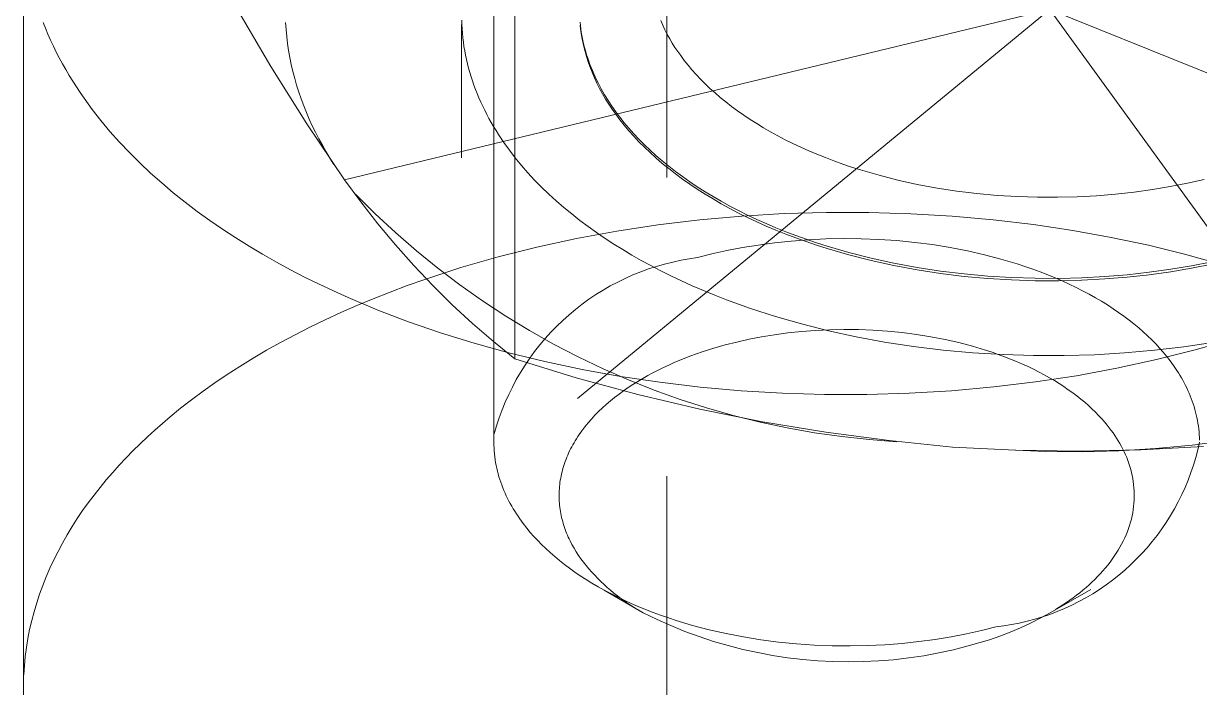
# Model space of a CAD drawing. Header units: inches. Extents: x -6 to 195, y -3 to 126.
# Drawn here: x 187.1596 to 187.5533, y 52.0845 to 52.3068 of the extents above; entities that cross this region are included whole.
import ezdxf

# ---------------------------------------------------------------- set-up
doc = ezdxf.new("R2010")
doc.units = ezdxf.units.IN
doc.linetypes.add('HIDDEN', pattern=[1.905, 1.27, -0.635])
doc.layers.add('ZANO_R_przerywana', color=250, linetype='HIDDEN', lineweight=0)

msp = doc.modelspace()

# ---------------------------------------------------------------- linework, layer by layer
at = {"layer": 'ZANO_R_przerywana', "ltscale": 0.05}
msp.add_line((187.37499, 42.85528), (187.37499, 55.71349), dxfattribs=at)
at = {"layer": 'ZANO_R_przerywana'}
for p, q in [((187.31707, 52.1666), (187.31707, 52.64463)), ((187.60193, 52.17525), (187.40432, 52.44783)), ((187.34505, 52.1812), (187.6612, 52.44188)), ((187.72888, 52.22028), (187.27737, 52.4028)), ((187.26706, 52.2545), (187.73919, 52.36859)), ((187.32411, 52.19447), (187.32411, 52.36609)), ((187.15959, 52.08448), (187.15959, 52.33774)), ((187.23098, 52.31183), (187.2424, 52.29234)), ((187.16614, 52.30717), (187.16693, 52.30517)), ((187.24733, 52.30712), (187.24749, 52.30475)), ((187.30633, 52.30644), (187.30629, 52.30791)), ((187.34602, 52.3061), (187.3459, 52.30722)), ((187.37363, 52.30618), (187.37297, 52.30774)), ((187.16693, 52.30517), (187.16777, 52.30317)), ((187.16777, 52.30317), (187.16866, 52.30118)), ((187.24749, 52.30475), (187.24771, 52.3024)), ((187.30627, 48.45176), (187.30627, 52.30644)), ((187.30641, 52.30497), (187.30633, 52.30644)), ((187.30652, 52.30351), (187.30641, 52.30497)), ((187.30667, 52.30204), (187.30652, 52.30351)), ((187.3462, 52.30409), (187.34593, 52.3061)), ((187.34616, 52.30499), (187.34602, 52.3061)), ((187.34633, 52.30389), (187.34616, 52.30499)), ((187.34654, 52.3021), (187.3462, 52.30409)), ((187.34652, 52.30278), (187.34633, 52.30389)), ((187.37434, 52.30465), (187.37363, 52.30618)), ((187.3751, 52.30314), (187.37434, 52.30465)), ((187.16866, 52.30118), (187.16959, 52.29919)), ((187.24771, 52.3024), (187.248, 52.30004)), ((187.248, 52.30004), (187.24835, 52.2977)), ((187.30685, 52.30058), (187.30667, 52.30204)), ((187.30706, 52.29911), (187.30685, 52.30058)), ((187.34673, 52.30169), (187.34652, 52.30278)), ((187.34694, 52.30012), (187.34654, 52.3021)), ((187.34697, 52.30059), (187.34673, 52.30169)), ((187.34741, 52.29815), (187.34694, 52.30012)), ((187.34723, 52.29951), (187.34697, 52.30059)), ((187.3475, 52.29842), (187.34723, 52.29951)), ((187.37592, 52.30166), (187.3751, 52.30314)), ((187.37678, 52.3002), (187.37592, 52.30166)), ((187.37769, 52.29878), (187.37678, 52.3002)), ((187.16959, 52.29919), (187.17056, 52.29721)), ((187.17056, 52.29721), (187.17157, 52.29525)), ((187.24835, 52.2977), (187.24876, 52.29536)), ((187.24876, 52.29536), (187.24924, 52.29303)), ((187.3073, 52.29766), (187.30706, 52.29911)), ((187.30757, 52.2962), (187.3073, 52.29766)), ((187.30788, 52.29475), (187.30757, 52.2962)), ((187.34795, 52.2962), (187.34741, 52.29815)), ((187.34781, 52.29735), (187.3475, 52.29842)), ((187.34813, 52.29628), (187.34781, 52.29735)), ((187.34854, 52.29427), (187.34795, 52.2962)), ((187.34847, 52.29521), (187.34813, 52.29628)), ((187.37864, 52.29739), (187.37769, 52.29878)), ((187.37965, 52.29602), (187.37864, 52.29739)), ((187.38082, 52.29445), (187.37965, 52.29602)), ((187.17157, 52.29525), (187.17263, 52.29329)), ((187.17263, 52.29329), (187.17373, 52.29134)), ((187.2424, 52.29234), (187.25443, 52.27322)), ((187.24924, 52.29303), (187.24978, 52.2907)), ((187.30822, 52.2933), (187.30788, 52.29475)), ((187.30859, 52.29185), (187.30822, 52.2933)), ((187.30899, 52.29041), (187.30859, 52.29185)), ((187.34883, 52.29415), (187.34847, 52.29521)), ((187.3492, 52.29236), (187.34854, 52.29427)), ((187.34922, 52.2931), (187.34883, 52.29415)), ((187.34993, 52.29048), (187.3492, 52.29236)), ((187.34962, 52.29205), (187.34922, 52.2931)), ((187.35004, 52.29102), (187.34962, 52.29205)), ((187.38207, 52.29288), (187.38082, 52.29445)), ((187.38339, 52.2913), (187.38207, 52.29288)), ((187.17373, 52.29134), (187.17488, 52.2894)), ((187.17488, 52.2894), (187.17606, 52.28747)), ((187.17606, 52.28747), (187.17729, 52.28555)), ((187.24978, 52.2907), (187.25038, 52.28839)), ((187.25038, 52.28839), (187.25104, 52.28609)), ((187.30942, 52.28898), (187.30899, 52.29041)), ((187.30989, 52.28755), (187.30942, 52.28898)), ((187.31038, 52.28613), (187.30989, 52.28755)), ((187.35071, 52.28861), (187.34993, 52.29048)), ((187.35049, 52.28998), (187.35004, 52.29102)), ((187.35095, 52.28896), (187.35049, 52.28998)), ((187.35156, 52.28678), (187.35071, 52.28861)), ((187.35143, 52.28794), (187.35095, 52.28896)), ((187.35193, 52.28693), (187.35143, 52.28794)), ((187.38479, 52.28974), (187.38339, 52.2913)), ((187.38626, 52.28818), (187.38479, 52.28974)), ((187.3878, 52.28663), (187.38626, 52.28818)), ((187.17729, 52.28555), (187.17856, 52.28365)), ((187.17856, 52.28365), (187.17986, 52.28175)), ((187.25104, 52.28609), (187.25177, 52.28381)), ((187.25177, 52.28381), (187.25255, 52.28153)), ((187.31091, 52.28471), (187.31038, 52.28613)), ((187.31147, 52.2833), (187.31091, 52.28471)), ((187.35246, 52.28497), (187.35156, 52.28678)), ((187.35298, 52.28493), (187.35193, 52.28693)), ((187.35343, 52.2832), (187.35246, 52.28497)), ((187.3541, 52.28296), (187.35298, 52.28493)), ((187.38942, 52.28508), (187.3878, 52.28663)), ((187.39111, 52.28355), (187.38942, 52.28508)), ((187.39288, 52.28203), (187.39111, 52.28355)), ((187.17986, 52.28175), (187.1826, 52.278)), ((187.25255, 52.28153), (187.2534, 52.27927)), ((187.31205, 52.28189), (187.31147, 52.2833)), ((187.31267, 52.28049), (187.31205, 52.28189)), ((187.31332, 52.2791), (187.31267, 52.28049)), ((187.35445, 52.28145), (187.35343, 52.2832)), ((187.35529, 52.28103), (187.3541, 52.28296)), ((187.35553, 52.27974), (187.35445, 52.28145)), ((187.35654, 52.27912), (187.35529, 52.28103)), ((187.35667, 52.27807), (187.35553, 52.27974)), ((187.39472, 52.28052), (187.39288, 52.28203)), ((187.39664, 52.27903), (187.39472, 52.28052)), ((187.1826, 52.278), (187.18549, 52.27431)), ((187.2534, 52.27927), (187.2543, 52.27702)), ((187.2543, 52.27702), (187.25526, 52.27479)), ((187.31399, 52.27772), (187.31332, 52.2791)), ((187.3147, 52.27634), (187.31399, 52.27772)), ((187.31543, 52.27497), (187.3147, 52.27634)), ((187.35786, 52.27725), (187.35654, 52.27912)), ((187.35786, 52.27644), (187.35667, 52.27807)), ((187.35924, 52.2754), (187.35786, 52.27725)), ((187.35924, 52.27458), (187.35786, 52.27644)), ((187.39863, 52.27756), (187.39664, 52.27903)), ((187.4007, 52.27611), (187.39863, 52.27756)), ((187.40284, 52.27467), (187.4007, 52.27611)), ((187.18549, 52.27431), (187.18854, 52.27066)), ((187.25443, 52.27322), (187.26706, 52.2545)), ((187.25526, 52.27479), (187.25628, 52.27257)), ((187.25628, 52.27257), (187.25736, 52.27037)), ((187.31619, 52.27361), (187.31543, 52.27497)), ((187.31698, 52.27226), (187.31619, 52.27361)), ((187.31779, 52.27092), (187.31698, 52.27226)), ((187.36071, 52.27355), (187.35924, 52.2754)), ((187.36071, 52.27273), (187.35924, 52.27458)), ((187.36227, 52.2717), (187.36071, 52.27355)), ((187.36227, 52.27088), (187.36071, 52.27273)), ((187.36391, 52.26986), (187.36227, 52.2717)), ((187.40505, 52.27326), (187.40284, 52.27467)), ((187.40734, 52.27188), (187.40505, 52.27326)), ((187.4097, 52.27052), (187.40734, 52.27188)), ((187.18854, 52.27066), (187.19173, 52.26708)), ((187.25736, 52.27037), (187.25849, 52.26818)), ((187.25849, 52.26818), (187.25967, 52.26601)), ((187.31864, 52.26959), (187.31779, 52.27092)), ((187.3204, 52.26695), (187.31864, 52.26959)), ((187.36391, 52.26904), (187.36227, 52.27088)), ((187.36563, 52.26802), (187.36391, 52.26986)), ((187.36563, 52.26721), (187.36391, 52.26904)), ((187.36745, 52.2662), (187.36563, 52.26802)), ((187.41212, 52.26919), (187.4097, 52.27052)), ((187.41462, 52.26788), (187.41212, 52.26919)), ((187.41718, 52.26661), (187.41462, 52.26788)), ((187.19173, 52.26708), (187.19507, 52.26356)), ((187.25967, 52.26601), (187.26091, 52.26386)), ((187.26091, 52.26386), (187.2622, 52.26173)), ((187.32227, 52.26435), (187.3204, 52.26695)), ((187.32424, 52.26179), (187.32227, 52.26435)), ((187.36745, 52.26538), (187.36563, 52.26721)), ((187.36935, 52.26438), (187.36745, 52.2662)), ((187.36935, 52.26356), (187.36745, 52.26538)), ((187.37134, 52.26258), (187.36935, 52.26438)), ((187.4198, 52.26538), (187.41718, 52.26661)), ((187.42249, 52.26417), (187.4198, 52.26538)), ((187.42524, 52.26301), (187.42249, 52.26417)), ((187.19507, 52.26356), (187.19854, 52.2601)), ((187.19854, 52.2601), (187.20214, 52.25671)), ((187.2622, 52.26173), (187.26354, 52.25962)), ((187.32631, 52.25928), (187.32424, 52.26179)), ((187.37134, 52.26176), (187.36935, 52.26356)), ((187.37342, 52.26079), (187.37134, 52.26258)), ((187.37342, 52.25997), (187.37134, 52.26176)), ((187.37559, 52.25902), (187.37342, 52.26079)), ((187.37559, 52.2582), (187.37342, 52.25997)), ((187.42805, 52.26188), (187.42524, 52.26301)), ((187.43092, 52.26079), (187.42805, 52.26188)), ((187.43384, 52.25974), (187.43092, 52.26079)), ((187.20214, 52.25671), (187.20588, 52.25339)), ((187.32846, 52.25681), (187.32631, 52.25928)), ((187.33071, 52.25438), (187.32846, 52.25681)), ((187.37785, 52.25726), (187.37559, 52.25902)), ((187.37785, 52.25645), (187.37559, 52.2582)), ((187.38019, 52.25553), (187.37785, 52.25726)), ((187.38019, 52.25471), (187.37785, 52.25645)), ((187.43682, 52.25873), (187.43384, 52.25974)), ((187.43984, 52.25776), (187.43682, 52.25873)), ((187.44602, 52.25597), (187.43984, 52.25776)), ((187.45236, 52.25435), (187.44602, 52.25597)), ((187.20588, 52.25339), (187.20973, 52.25014)), ((187.26706, 52.2545), (187.27249, 52.24703)), ((187.33304, 52.25201), (187.33071, 52.25438)), ((187.33545, 52.24968), (187.33304, 52.25201)), ((187.38263, 52.25382), (187.38019, 52.25553)), ((187.38263, 52.253), (187.38019, 52.25471)), ((187.38514, 52.25213), (187.38263, 52.25382)), ((187.38514, 52.25132), (187.38263, 52.253)), ((187.38775, 52.25048), (187.38514, 52.25213)), ((187.45883, 52.25293), (187.45236, 52.25435)), ((187.46542, 52.25171), (187.45883, 52.25293)), ((187.5435, 52.25218), (187.53757, 52.25118)), ((187.54925, 52.25331), (187.5435, 52.25218)), ((187.55481, 52.25457), (187.54925, 52.25331)), ((187.20973, 52.25014), (187.2137, 52.24696)), ((187.27076, 52.24964), (187.27733, 52.2431)), ((187.33795, 52.24741), (187.33545, 52.24968)), ((187.38775, 52.24966), (187.38514, 52.25132)), ((187.39044, 52.24885), (187.38775, 52.25048)), ((187.39044, 52.24803), (187.38775, 52.24966)), ((187.39321, 52.24725), (187.39044, 52.24885)), ((187.47209, 52.25069), (187.46542, 52.25171)), ((187.47881, 52.24986), (187.47209, 52.25069)), ((187.48557, 52.24925), (187.47881, 52.24986)), ((187.49232, 52.24883), (187.48557, 52.24925)), ((187.49905, 52.24862), (187.49232, 52.24883)), ((187.50573, 52.24859), (187.49905, 52.24862)), ((187.51233, 52.24876), (187.50573, 52.24859)), ((187.51884, 52.24911), (187.51233, 52.24876)), ((187.52522, 52.24964), (187.51884, 52.24911)), ((187.53148, 52.25033), (187.52522, 52.24964)), ((187.53757, 52.25118), (187.53148, 52.25033)), ((187.2137, 52.24696), (187.21778, 52.24386)), ((187.27249, 52.24703), (187.27817, 52.23974)), ((187.34051, 52.24518), (187.33795, 52.24741)), ((187.34314, 52.24301), (187.34051, 52.24518)), ((187.39321, 52.24643), (187.39044, 52.24803)), ((187.39606, 52.24568), (187.39321, 52.24725)), ((187.39606, 52.24486), (187.39321, 52.24643)), ((187.399, 52.24415), (187.39606, 52.24568)), ((187.399, 52.24333), (187.39606, 52.24486)), ((187.40201, 52.24265), (187.399, 52.24415)), ((187.21778, 52.24386), (187.22197, 52.24083)), ((187.22197, 52.24083), (187.22626, 52.23789)), ((187.27733, 52.2431), (187.28412, 52.23679)), ((187.34584, 52.24088), (187.34314, 52.24301)), ((187.3486, 52.23882), (187.34584, 52.24088)), ((187.38597, 52.24104), (187.372, 52.23936)), ((187.40006, 52.2423), (187.38597, 52.24104)), ((187.40201, 52.24184), (187.399, 52.24333)), ((187.41423, 52.24313), (187.40006, 52.2423)), ((187.4051, 52.2412), (187.40201, 52.24265)), ((187.4051, 52.24038), (187.40201, 52.24184)), ((187.40827, 52.23978), (187.4051, 52.2412)), ((187.40827, 52.23897), (187.4051, 52.24038)), ((187.42842, 52.24355), (187.41423, 52.24313)), ((187.44257, 52.24354), (187.42842, 52.24355)), ((187.45663, 52.24311), (187.44257, 52.24354)), ((187.47054, 52.24228), (187.45663, 52.24311)), ((187.48425, 52.24105), (187.47054, 52.24228)), ((187.49771, 52.23944), (187.48425, 52.24105)), ((187.22626, 52.23789), (187.23063, 52.23502)), ((187.27817, 52.23974), (187.28408, 52.23265)), ((187.28412, 52.23679), (187.29112, 52.23071)), ((187.35823, 52.23726), (187.34469, 52.23477)), ((187.35142, 52.2368), (187.3486, 52.23882)), ((187.3543, 52.23484), (187.35142, 52.2368)), ((187.372, 52.23936), (187.35823, 52.23726)), ((187.4115, 52.23841), (187.40827, 52.23978)), ((187.4115, 52.23759), (187.40827, 52.23897)), ((187.41481, 52.23708), (187.4115, 52.23841)), ((187.41481, 52.23626), (187.4115, 52.23759)), ((187.41818, 52.2358), (187.41481, 52.23708)), ((187.41818, 52.23498), (187.41481, 52.23626)), ((187.51089, 52.23747), (187.49771, 52.23944)), ((187.52373, 52.23516), (187.51089, 52.23747)), ((187.23063, 52.23502), (187.2351, 52.23223)), ((187.28408, 52.23265), (187.29022, 52.22575)), ((187.34469, 52.23477), (187.33145, 52.23189)), ((187.35722, 52.23294), (187.3543, 52.23484)), ((187.36019, 52.23108), (187.35722, 52.23294)), ((187.40026, 52.23174), (187.40558, 52.23261)), ((187.40558, 52.23261), (187.41105, 52.23335)), ((187.41105, 52.23335), (187.41665, 52.23394)), ((187.41665, 52.23394), (187.42236, 52.23439)), ((187.42162, 52.23456), (187.41818, 52.2358)), ((187.42162, 52.23375), (187.41818, 52.23498)), ((187.42511, 52.23338), (187.42162, 52.23456)), ((187.42511, 52.23256), (187.42162, 52.23375)), ((187.42236, 52.23439), (187.42818, 52.23467)), ((187.42867, 52.23224), (187.42511, 52.23338)), ((187.42867, 52.23142), (187.42511, 52.23256)), ((187.42818, 52.23467), (187.43407, 52.23479)), ((187.43407, 52.23479), (187.44001, 52.23473)), ((187.44001, 52.23473), (187.44599, 52.2345)), ((187.44599, 52.2345), (187.45198, 52.2341)), ((187.45198, 52.2341), (187.45796, 52.23351)), ((187.45796, 52.23351), (187.4639, 52.23274)), ((187.4639, 52.23274), (187.46978, 52.2318)), ((187.5362, 52.23252), (187.52373, 52.23516)), ((187.54828, 52.22958), (187.5362, 52.23252)), ((187.2351, 52.23223), (187.23965, 52.22952)), ((187.23965, 52.22952), (187.24427, 52.2269)), ((187.29112, 52.23071), (187.29831, 52.22487)), ((187.31855, 52.22864), (187.30603, 52.22504)), ((187.33145, 52.23189), (187.31855, 52.22864)), ((187.36323, 52.22927), (187.36019, 52.23108)), ((187.36636, 52.22748), (187.36323, 52.22927)), ((187.38249, 52.22801), (187.38527, 52.2284)), ((187.38527, 52.2284), (187.39009, 52.22962)), ((187.39009, 52.22962), (187.39509, 52.23074)), ((187.39509, 52.23074), (187.40026, 52.23174)), ((187.43594, 52.23013), (187.42867, 52.23224)), ((187.43594, 52.22931), (187.42867, 52.23142)), ((187.4434, 52.22823), (187.43594, 52.23013)), ((187.4434, 52.22741), (187.43594, 52.22931)), ((187.46978, 52.2318), (187.47558, 52.23068)), ((187.47558, 52.23068), (187.48127, 52.22938)), ((187.48127, 52.22938), (187.48683, 52.22792)), ((187.55993, 52.22636), (187.54828, 52.22958)), ((187.24427, 52.2269), (187.24896, 52.22436)), ((187.29022, 52.22575), (187.29658, 52.21906)), ((187.30603, 52.22504), (187.29394, 52.22111)), ((187.29831, 52.22487), (187.3057, 52.21928)), ((187.36622, 52.22365), (187.36886, 52.22461)), ((187.3696, 52.22572), (187.36636, 52.22748)), ((187.36886, 52.22461), (187.37154, 52.22548)), ((187.37293, 52.22398), (187.3696, 52.22572)), ((187.37154, 52.22548), (187.37424, 52.22625)), ((187.37424, 52.22625), (187.37697, 52.22693)), ((187.37697, 52.22693), (187.37972, 52.22752)), ((187.37972, 52.22752), (187.38249, 52.22801)), ((187.45102, 52.22656), (187.4434, 52.22823)), ((187.45102, 52.22574), (187.4434, 52.22741)), ((187.45877, 52.22512), (187.45102, 52.22656)), ((187.45877, 52.2243), (187.45102, 52.22574)), ((187.46661, 52.22391), (187.45877, 52.22512)), ((187.48683, 52.22792), (187.49223, 52.22631)), ((187.49223, 52.22631), (187.49487, 52.22544)), ((187.49487, 52.22544), (187.49747, 52.22454)), ((187.49747, 52.22454), (187.50001, 52.2236)), ((187.54365, 52.2245), (187.53648, 52.2235)), ((187.55063, 52.22567), (187.54365, 52.2245)), ((187.55063, 52.22485), (187.54365, 52.22368)), ((187.55739, 52.227), (187.55063, 52.22567)), ((187.55739, 52.22619), (187.55063, 52.22485)), ((187.24896, 52.22436), (187.25371, 52.2219)), ((187.25371, 52.2219), (187.25853, 52.21952)), ((187.29394, 52.22111), (187.28807, 52.21903)), ((187.35852, 52.22023), (187.36104, 52.22146)), ((187.36104, 52.22146), (187.36361, 52.2226)), ((187.36361, 52.2226), (187.36622, 52.22365)), ((187.37635, 52.22228), (187.37293, 52.22398)), ((187.37988, 52.22061), (187.37635, 52.22228)), ((187.38349, 52.21897), (187.37988, 52.22061)), ((187.46661, 52.2231), (187.45877, 52.2243)), ((187.47452, 52.22295), (187.46661, 52.22391)), ((187.47452, 52.22213), (187.46661, 52.2231)), ((187.48247, 52.22222), (187.47452, 52.22295)), ((187.48247, 52.22141), (187.47452, 52.22213)), ((187.49041, 52.22173), (187.48247, 52.22222)), ((187.49041, 52.22092), (187.48247, 52.22141)), ((187.49833, 52.22148), (187.49041, 52.22173)), ((187.49833, 52.22066), (187.49041, 52.22092)), ((187.50619, 52.22145), (187.49833, 52.22148)), ((187.50619, 52.22064), (187.49833, 52.22066)), ((187.50001, 52.2236), (187.50251, 52.22263)), ((187.50251, 52.22263), (187.50495, 52.22162)), ((187.50495, 52.22162), (187.50734, 52.22058)), ((187.51395, 52.22165), (187.50619, 52.22145)), ((187.51395, 52.22083), (187.50619, 52.22064)), ((187.50734, 52.22058), (187.50968, 52.21951)), ((187.52161, 52.22206), (187.51395, 52.22165)), ((187.52161, 52.22125), (187.51395, 52.22083)), ((187.52912, 52.22268), (187.52161, 52.22206)), ((187.52912, 52.22187), (187.52161, 52.22125)), ((187.53648, 52.2235), (187.52912, 52.22268)), ((187.53648, 52.22268), (187.52912, 52.22187)), ((187.54365, 52.22368), (187.53648, 52.22268)), ((187.25853, 52.21952), (187.26339, 52.21723)), ((187.26339, 52.21723), (187.2683, 52.21502)), ((187.28232, 52.21687), (187.27669, 52.21465)), ((187.28807, 52.21903), (187.28232, 52.21687)), ((187.29658, 52.21906), (187.30315, 52.21258)), ((187.3057, 52.21928), (187.31328, 52.21394)), ((187.35121, 52.21602), (187.3536, 52.2175)), ((187.3536, 52.2175), (187.35603, 52.21891)), ((187.35603, 52.21891), (187.35852, 52.22023)), ((187.3872, 52.21737), (187.38349, 52.21897)), ((187.391, 52.21581), (187.3872, 52.21737)), ((187.50968, 52.21951), (187.51196, 52.21842)), ((187.51196, 52.21842), (187.51418, 52.21729)), ((187.51418, 52.21729), (187.51634, 52.21614)), ((187.2683, 52.21502), (187.27825, 52.21085)), ((187.27669, 52.21465), (187.27118, 52.21235)), ((187.31328, 52.21394), (187.32103, 52.20885)), ((187.34439, 52.21107), (187.3466, 52.2128)), ((187.3466, 52.2128), (187.34888, 52.21445)), ((187.34888, 52.21445), (187.35121, 52.21602)), ((187.3949, 52.21429), (187.391, 52.21581)), ((187.40295, 52.21139), (187.3949, 52.21429)), ((187.51634, 52.21614), (187.51844, 52.21497)), ((187.51844, 52.21497), (187.52048, 52.21377)), ((187.52048, 52.21377), (187.52245, 52.21255)), ((187.26581, 52.21), (187.26057, 52.20758)), ((187.27118, 52.21235), (187.26581, 52.21)), ((187.2885, 52.20694), (187.27825, 52.21085)), ((187.30315, 52.21258), (187.30994, 52.20631)), ((187.32103, 52.20885), (187.32895, 52.20403)), ((187.34014, 52.20739), (187.34223, 52.20927)), ((187.34223, 52.20927), (187.34439, 52.21107)), ((187.41134, 52.20869), (187.40295, 52.21139)), ((187.42004, 52.20619), (187.41134, 52.20869)), ((187.52245, 52.21255), (187.52436, 52.21131)), ((187.52436, 52.21131), (187.52621, 52.21005)), ((187.52621, 52.21005), (187.52799, 52.20878)), ((187.52799, 52.20878), (187.52971, 52.20749)), ((187.25547, 52.20511), (187.2505, 52.20258)), ((187.26057, 52.20758), (187.25547, 52.20511)), ((187.29924, 52.20324), (187.2885, 52.20694)), ((187.30994, 52.20631), (187.31693, 52.20028)), ((187.33616, 52.20342), (187.33811, 52.20544)), ((187.33811, 52.20544), (187.34014, 52.20739)), ((187.42905, 52.20393), (187.42004, 52.20619)), ((187.52971, 52.20749), (187.53136, 52.20618)), ((187.53136, 52.20618), (187.53295, 52.20486)), ((187.53295, 52.20486), (187.53447, 52.20354)), ((187.2505, 52.20258), (187.24567, 52.2)), ((187.31044, 52.19977), (187.29924, 52.20324)), ((187.32895, 52.20403), (187.33702, 52.19948)), ((187.33246, 52.19918), (187.33427, 52.20133)), ((187.33427, 52.20133), (187.33616, 52.20342)), ((187.4025, 52.20106), (187.39843, 52.20015)), ((187.40671, 52.20187), (187.4025, 52.20106)), ((187.41105, 52.20259), (187.40671, 52.20187)), ((187.41551, 52.20319), (187.41105, 52.20259)), ((187.42008, 52.20367), (187.41551, 52.20319)), ((187.42473, 52.20403), (187.42008, 52.20367)), ((187.42947, 52.20426), (187.42473, 52.20403)), ((187.43832, 52.20191), (187.42905, 52.20393)), ((187.43427, 52.20436), (187.42947, 52.20426)), ((187.43912, 52.20431), (187.43427, 52.20436)), ((187.44783, 52.20015), (187.43832, 52.20191)), ((187.44399, 52.20413), (187.43912, 52.20431)), ((187.44888, 52.20379), (187.44399, 52.20413)), ((187.45375, 52.20332), (187.44888, 52.20379)), ((187.45859, 52.20269), (187.45375, 52.20332)), ((187.46339, 52.20192), (187.45859, 52.20269)), ((187.46811, 52.20101), (187.46339, 52.20192)), ((187.47275, 52.19995), (187.46811, 52.20101)), ((187.53447, 52.20354), (187.53592, 52.2022)), ((187.53592, 52.2022), (187.53731, 52.20085)), ((187.53731, 52.20085), (187.53864, 52.1995)), ((187.56434, 52.20109), (187.55182, 52.19749)), ((187.24098, 52.19738), (187.23644, 52.19471)), ((187.24567, 52.2), (187.24098, 52.19738)), ((187.32209, 52.19655), (187.31044, 52.19977)), ((187.31693, 52.20028), (187.32411, 52.19447)), ((187.32907, 52.1947), (187.33072, 52.19697)), ((187.33072, 52.19697), (187.33246, 52.19918)), ((187.33702, 52.19948), (187.34525, 52.19521)), ((187.39065, 52.19805), (187.38682, 52.19684)), ((187.3945, 52.19915), (187.39065, 52.19805)), ((187.39843, 52.20015), (187.3945, 52.19915)), ((187.45755, 52.19866), (187.44783, 52.20015)), ((187.46744, 52.19746), (187.45755, 52.19866)), ((187.47746, 52.19655), (187.46744, 52.19746)), ((187.47728, 52.19876), (187.47275, 52.19995)), ((187.48169, 52.19745), (187.47728, 52.19876)), ((187.48384, 52.19674), (187.48169, 52.19745)), ((187.53819, 52.19739), (187.5282, 52.1965)), ((187.54804, 52.19857), (187.53819, 52.19739)), ((187.53864, 52.1995), (187.5399, 52.19814)), ((187.55182, 52.19749), (187.53892, 52.19424)), ((187.5399, 52.19814), (187.54109, 52.19678)), ((187.5577, 52.20003), (187.54804, 52.19857)), ((187.23644, 52.19471), (187.23203, 52.192)), ((187.33417, 52.19361), (187.32209, 52.19655)), ((187.32411, 52.19447), (187.34457, 52.1882)), ((187.32749, 52.19237), (187.32907, 52.1947)), ((187.34664, 52.19097), (187.33417, 52.19361)), ((187.34525, 52.19521), (187.35361, 52.19121)), ((187.37745, 52.19326), (187.37563, 52.19245)), ((187.3793, 52.19404), (187.37745, 52.19326)), ((187.38303, 52.1955), (187.3793, 52.19404)), ((187.38682, 52.19684), (187.38303, 52.1955)), ((187.48758, 52.19593), (187.47746, 52.19655)), ((187.48595, 52.196), (187.48384, 52.19674)), ((187.48803, 52.19524), (187.48595, 52.196)), ((187.49776, 52.19562), (187.48758, 52.19593)), ((187.49006, 52.19445), (187.48803, 52.19524)), ((187.49206, 52.19363), (187.49006, 52.19445)), ((187.49401, 52.19278), (187.49206, 52.19363)), ((187.50795, 52.19561), (187.49776, 52.19562)), ((187.51811, 52.19591), (187.50795, 52.19561)), ((187.5282, 52.1965), (187.51811, 52.19591)), ((187.53892, 52.19424), (187.52568, 52.19136)), ((187.54109, 52.19678), (187.54223, 52.19542)), ((187.54223, 52.19542), (187.54344, 52.19386)), ((187.54344, 52.19386), (187.5446, 52.19228)), ((187.22778, 52.18925), (187.22366, 52.18648)), ((187.23203, 52.192), (187.22778, 52.18925)), ((187.32458, 52.18756), (187.32599, 52.18999)), ((187.32599, 52.18999), (187.32749, 52.19237)), ((187.35948, 52.18865), (187.34664, 52.19097)), ((187.35361, 52.19121), (187.3621, 52.1875)), ((187.37031, 52.18984), (187.36858, 52.18891)), ((187.37206, 52.19074), (187.37031, 52.18984)), ((187.37383, 52.19161), (187.37206, 52.19074)), ((187.37563, 52.19245), (187.37383, 52.19161)), ((187.49591, 52.19191), (187.49401, 52.19278)), ((187.49777, 52.19101), (187.49591, 52.19191)), ((187.49958, 52.1901), (187.49777, 52.19101)), ((187.50134, 52.18916), (187.49958, 52.1901)), ((187.50305, 52.1882), (187.50134, 52.18916)), ((187.52568, 52.19136), (187.51214, 52.18886)), ((187.5446, 52.19228), (187.5457, 52.19066)), ((187.5457, 52.19066), (187.54622, 52.18984)), ((187.54622, 52.18984), (187.54673, 52.18901)), ((187.54673, 52.18901), (187.54723, 52.18817)), ((187.22366, 52.18648), (187.21969, 52.18367)), ((187.32202, 52.18256), (187.32326, 52.18508)), ((187.32326, 52.18508), (187.32458, 52.18756)), ((187.34457, 52.1882), (187.36523, 52.18261)), ((187.37266, 52.18668), (187.35948, 52.18865)), ((187.36361, 52.18595), (187.36202, 52.18491)), ((187.3621, 52.1875), (187.37072, 52.18408)), ((187.36523, 52.18697), (187.36361, 52.18595)), ((187.36689, 52.18796), (187.36523, 52.18697)), ((187.36858, 52.18891), (187.36689, 52.18796)), ((187.38612, 52.18508), (187.37266, 52.18668)), ((187.39983, 52.18385), (187.38612, 52.18508)), ((187.4844, 52.18509), (187.47031, 52.18383)), ((187.49837, 52.18677), (187.4844, 52.18509)), ((187.51214, 52.18886), (187.49837, 52.18677)), ((187.50471, 52.18723), (187.50305, 52.1882)), ((187.50632, 52.18623), (187.50471, 52.18723)), ((187.50788, 52.18522), (187.50632, 52.18623)), ((187.50938, 52.18419), (187.50788, 52.18522)), ((187.54723, 52.18817), (187.5477, 52.18733)), ((187.5477, 52.18733), (187.54816, 52.18648)), ((187.54816, 52.18648), (187.54861, 52.18562)), ((187.54861, 52.18562), (187.54903, 52.18476)), ((187.21969, 52.18367), (187.21586, 52.18083)), ((187.32086, 52.18), (187.32202, 52.18256)), ((187.3575, 52.18161), (187.35608, 52.18046)), ((187.35896, 52.18273), (187.3575, 52.18161)), ((187.36047, 52.18383), (187.35896, 52.18273)), ((187.36202, 52.18491), (187.36047, 52.18383)), ((187.36523, 52.18261), (187.38606, 52.1777)), ((187.37072, 52.18408), (187.37944, 52.18094)), ((187.41374, 52.18302), (187.39983, 52.18385)), ((187.42779, 52.18259), (187.41374, 52.18302)), ((187.44195, 52.18258), (187.42779, 52.18259)), ((187.45613, 52.18299), (187.44195, 52.18258)), ((187.47031, 52.18383), (187.45613, 52.18299)), ((187.51084, 52.18316), (187.50938, 52.18419)), ((187.51224, 52.1821), (187.51084, 52.18316)), ((187.51358, 52.18104), (187.51224, 52.1821)), ((187.54903, 52.18476), (187.54944, 52.18388)), ((187.54944, 52.18388), (187.54982, 52.18301)), ((187.54982, 52.18301), (187.55019, 52.18212)), ((187.55019, 52.18212), (187.55054, 52.18123)), ((187.55054, 52.18123), (187.55087, 52.18033)), ((187.21218, 52.17797), (187.20864, 52.17509)), ((187.21586, 52.18083), (187.21218, 52.17797)), ((187.31883, 52.17475), (187.3198, 52.17739)), ((187.3198, 52.17739), (187.32086, 52.18)), ((187.35338, 52.17808), (187.3521, 52.17686)), ((187.3547, 52.17928), (187.35338, 52.17808)), ((187.35608, 52.18046), (187.3547, 52.17928)), ((187.37944, 52.18094), (187.38827, 52.17811)), ((187.38606, 52.1777), (187.40704, 52.17347)), ((187.38827, 52.17811), (187.39718, 52.17557)), ((187.51488, 52.17997), (187.51358, 52.18104)), ((187.51612, 52.17888), (187.51488, 52.17997)), ((187.5173, 52.17779), (187.51612, 52.17888)), ((187.51843, 52.1767), (187.5173, 52.17779)), ((187.55087, 52.18033), (187.55119, 52.17943)), ((187.55119, 52.17943), (187.55148, 52.17852)), ((187.55148, 52.17852), (187.55175, 52.1776)), ((187.55175, 52.1776), (187.552, 52.17668)), ((187.20864, 52.17509), (187.20607, 52.1729)), ((187.31796, 52.17208), (187.31883, 52.17475)), ((187.34971, 52.17436), (187.3486, 52.17308)), ((187.35088, 52.17562), (187.34971, 52.17436)), ((187.3521, 52.17686), (187.35088, 52.17562)), ((187.39718, 52.17557), (187.40618, 52.17334)), ((187.40618, 52.17334), (187.41524, 52.17141)), ((187.40704, 52.17347), (187.42815, 52.16995)), ((187.51951, 52.17559), (187.51843, 52.1767)), ((187.52054, 52.17449), (187.51951, 52.17559)), ((187.52152, 52.17338), (187.52054, 52.17449)), ((187.52244, 52.17226), (187.52152, 52.17338)), ((187.552, 52.17668), (187.55222, 52.17576)), ((187.55222, 52.17576), (187.55243, 52.17483)), ((187.55243, 52.17483), (187.55262, 52.1739)), ((187.55262, 52.1739), (187.55278, 52.17296)), ((187.20353, 52.17067), (187.20105, 52.16841)), ((187.20607, 52.1729), (187.20353, 52.17067)), ((187.31717, 52.16938), (187.31796, 52.17208)), ((187.34654, 52.17046), (187.34559, 52.16913)), ((187.34754, 52.17178), (187.34654, 52.17046)), ((187.3486, 52.17308), (187.34754, 52.17178)), ((187.41524, 52.17141), (187.42437, 52.16979)), ((187.42437, 52.16979), (187.43354, 52.16847)), ((187.42815, 52.16995), (187.44936, 52.16712)), ((187.52311, 52.17142), (187.52244, 52.17226)), ((187.52375, 52.17057), (187.52311, 52.17142)), ((187.52438, 52.16971), (187.52375, 52.17057)), ((187.52498, 52.16883), (187.52438, 52.16971)), ((187.55278, 52.17296), (187.55292, 52.17201)), ((187.55292, 52.17201), (187.55304, 52.17107)), ((187.55304, 52.17107), (187.55314, 52.17012)), ((187.55314, 52.17012), (187.55321, 52.16916)), ((187.19862, 52.1661), (187.19624, 52.16376)), ((187.20105, 52.16841), (187.19862, 52.1661)), ((187.31709, 52.16562), (187.31707, 52.1666)), ((187.31712, 52.16464), (187.31709, 52.16562)), ((187.3435, 52.16574), (187.34313, 52.16506)), ((187.34389, 52.16643), (187.3435, 52.16574)), ((187.34429, 52.16711), (187.34389, 52.16643)), ((187.34471, 52.16778), (187.34429, 52.16711)), ((187.34515, 52.16846), (187.34471, 52.16778)), ((187.34559, 52.16913), (187.34515, 52.16846)), ((187.43354, 52.16847), (187.44276, 52.16747)), ((187.44276, 52.16747), (187.452, 52.16677)), ((187.44936, 52.16712), (187.47066, 52.16499)), ((187.52556, 52.16794), (187.52498, 52.16883)), ((187.52612, 52.16704), (187.52556, 52.16794)), ((187.52665, 52.16613), (187.52612, 52.16704)), ((187.52716, 52.16521), (187.52665, 52.16613)), ((187.5386, 52.16447), (187.55087, 52.16564)), ((187.55087, 52.16564), (187.5631, 52.16722)), ((187.55329, 52.16666), (187.55271, 52.16407)), ((187.55321, 52.16916), (187.55326, 52.1682)), ((187.55326, 52.1682), (187.55329, 52.16724)), ((187.19624, 52.16376), (187.19392, 52.16138)), ((187.31718, 52.16366), (187.31712, 52.16464)), ((187.31727, 52.16269), (187.31718, 52.16366)), ((187.31738, 52.16172), (187.31727, 52.16269)), ((187.31751, 52.16075), (187.31738, 52.16172)), ((187.3415, 52.16159), (187.34122, 52.16089)), ((187.34179, 52.16229), (187.3415, 52.16159)), ((187.3421, 52.16298), (187.34179, 52.16229)), ((187.34243, 52.16368), (187.3421, 52.16298)), ((187.34277, 52.16437), (187.34243, 52.16368)), ((187.34313, 52.16506), (187.34277, 52.16437)), ((187.47066, 52.16499), (187.49165, 52.16396)), ((187.48934, 52.16401), (187.50165, 52.16349)), ((187.49165, 52.16396), (187.51266, 52.16364)), ((187.50165, 52.16349), (187.51398, 52.16339)), ((187.51266, 52.16364), (187.53368, 52.16405)), ((187.51398, 52.16339), (187.5263, 52.16372)), ((187.5263, 52.16372), (187.5386, 52.16447)), ((187.52764, 52.16428), (187.52716, 52.16521)), ((187.5281, 52.16334), (187.52764, 52.16428)), ((187.52853, 52.16239), (187.5281, 52.16334)), ((187.52894, 52.16143), (187.52853, 52.16239)), ((187.53368, 52.16405), (187.55466, 52.16517)), ((187.55204, 52.16149), (187.55128, 52.15894)), ((187.55271, 52.16407), (187.55204, 52.16149)), ((187.19165, 52.15896), (187.18944, 52.1565)), ((187.19392, 52.16138), (187.19165, 52.15896)), ((187.31766, 52.15979), (187.31751, 52.16075)), ((187.31784, 52.15884), (187.31766, 52.15979)), ((187.31804, 52.15788), (187.31784, 52.15884)), ((187.31827, 52.15694), (187.31804, 52.15788)), ((187.34027, 52.15809), (187.34007, 52.15738)), ((187.34048, 52.15879), (187.34027, 52.15809)), ((187.34071, 52.15949), (187.34048, 52.15879)), ((187.34096, 52.16019), (187.34071, 52.15949)), ((187.34122, 52.16089), (187.34096, 52.16019)), ((187.52931, 52.16046), (187.52894, 52.16143)), ((187.52966, 52.15948), (187.52931, 52.16046)), ((187.52998, 52.15849), (187.52966, 52.15948)), ((187.53027, 52.1575), (187.52998, 52.15849)), ((187.53053, 52.15649), (187.53027, 52.1575)), ((187.55128, 52.15894), (187.55043, 52.15642)), ((187.1873, 52.15401), (187.18522, 52.15148)), ((187.18944, 52.1565), (187.1873, 52.15401)), ((187.31851, 52.156), (187.31827, 52.15694)), ((187.31878, 52.15506), (187.31851, 52.156)), ((187.31907, 52.15413), (187.31878, 52.15506)), ((187.31938, 52.1532), (187.31907, 52.15413)), ((187.33931, 52.15386), (187.3392, 52.15315)), ((187.33943, 52.15456), (187.33931, 52.15386)), ((187.33956, 52.15527), (187.33943, 52.15456)), ((187.33972, 52.15597), (187.33956, 52.15527)), ((187.33988, 52.15668), (187.33972, 52.15597)), ((187.34007, 52.15738), (187.33988, 52.15668)), ((187.53076, 52.15548), (187.53053, 52.15649)), ((187.53096, 52.15447), (187.53076, 52.15548)), ((187.53112, 52.15344), (187.53096, 52.15447)), ((187.5495, 52.15393), (187.54848, 52.15147)), ((187.55043, 52.15642), (187.5495, 52.15393)), ((187.18522, 52.15148), (187.1832, 52.14892)), ((187.31971, 52.15229), (187.31938, 52.1532)), ((187.32006, 52.15137), (187.31971, 52.15229)), ((187.32043, 52.15047), (187.32006, 52.15137)), ((187.32082, 52.14957), (187.32043, 52.15047)), ((187.33892, 52.14964), (187.33891, 52.14894)), ((187.33894, 52.15034), (187.33892, 52.14964)), ((187.33899, 52.15104), (187.33894, 52.15034)), ((187.33904, 52.15175), (187.33899, 52.15104)), ((187.33912, 52.15245), (187.33904, 52.15175)), ((187.3392, 52.15315), (187.33912, 52.15245)), ((187.53126, 52.15242), (187.53112, 52.15344)), ((187.53136, 52.15138), (187.53126, 52.15242)), ((187.53143, 52.15034), (187.53136, 52.15138)), ((187.53146, 52.1493), (187.53143, 52.15034)), ((187.54848, 52.15147), (187.54738, 52.14905)), ((187.18126, 52.14632), (187.17938, 52.14369)), ((187.1832, 52.14892), (187.18126, 52.14632)), ((187.32123, 52.14868), (187.32082, 52.14957)), ((187.32165, 52.14779), (187.32123, 52.14868)), ((187.3221, 52.14691), (187.32165, 52.14779)), ((187.32257, 52.14604), (187.3221, 52.14691)), ((187.32305, 52.14518), (187.32257, 52.14604)), ((187.33891, 52.14894), (187.33891, 52.14825)), ((187.33891, 52.14825), (187.33893, 52.14755)), ((187.33893, 52.14755), (187.33896, 52.14686)), ((187.33896, 52.14686), (187.33901, 52.14616)), ((187.33901, 52.14616), (187.33907, 52.14547)), ((187.53125, 52.1451), (187.53136, 52.14615)), ((187.53136, 52.14615), (187.53143, 52.1472)), ((187.53143, 52.1472), (187.53146, 52.14825)), ((187.53146, 52.14825), (187.53146, 52.1493)), ((187.5462, 52.14666), (187.54494, 52.14432)), ((187.54738, 52.14905), (187.5462, 52.14666)), ((187.17938, 52.14369), (187.17758, 52.14103)), ((187.32355, 52.14433), (187.32305, 52.14518)), ((187.32407, 52.14348), (187.32355, 52.14433)), ((187.3246, 52.14264), (187.32407, 52.14348)), ((187.32516, 52.14181), (187.3246, 52.14264)), ((187.32572, 52.14099), (187.32516, 52.14181)), ((187.33907, 52.14547), (187.33915, 52.14479)), ((187.33915, 52.14479), (187.33925, 52.1441)), ((187.33925, 52.1441), (187.33935, 52.14342)), ((187.33935, 52.14342), (187.33947, 52.14274)), ((187.33947, 52.14274), (187.33961, 52.14206)), ((187.33961, 52.14206), (187.33976, 52.14139)), ((187.53049, 52.14087), (187.53073, 52.14193)), ((187.53073, 52.14193), (187.53094, 52.14298)), ((187.53094, 52.14298), (187.53111, 52.14404)), ((187.53111, 52.14404), (187.53125, 52.1451)), ((187.5436, 52.14202), (187.54218, 52.13977)), ((187.54494, 52.14432), (187.5436, 52.14202)), ((187.17586, 52.13833), (187.17421, 52.1356)), ((187.17758, 52.14103), (187.17586, 52.13833)), ((187.3269, 52.13936), (187.32572, 52.14099)), ((187.32814, 52.13778), (187.3269, 52.13936)), ((187.33976, 52.14139), (187.33992, 52.14072)), ((187.33992, 52.14072), (187.3401, 52.14005)), ((187.3401, 52.14005), (187.34029, 52.13939)), ((187.34029, 52.13939), (187.34049, 52.13872)), ((187.34049, 52.13872), (187.34071, 52.13807)), ((187.34071, 52.13807), (187.34094, 52.13741)), ((187.52954, 52.1377), (187.52989, 52.13876)), ((187.52989, 52.13876), (187.5302, 52.13981)), ((187.5302, 52.13981), (187.53049, 52.14087)), ((187.54218, 52.13977), (187.54069, 52.13757)), ((187.17421, 52.1356), (187.17263, 52.13285)), ((187.32927, 52.13641), (187.32814, 52.13778)), ((187.33047, 52.13505), (187.32927, 52.13641)), ((187.33173, 52.13369), (187.33047, 52.13505)), ((187.34094, 52.13741), (187.34118, 52.13676)), ((187.34118, 52.13676), (187.34143, 52.13612)), ((187.34143, 52.13612), (187.3417, 52.13548)), ((187.3417, 52.13548), (187.34198, 52.13484)), ((187.34198, 52.13484), (187.34227, 52.13421)), ((187.34227, 52.13421), (187.34257, 52.13358)), ((187.52777, 52.13352), (187.52826, 52.13456)), ((187.52826, 52.13456), (187.52872, 52.13561)), ((187.52872, 52.13561), (187.52915, 52.13665)), ((187.52915, 52.13665), (187.52954, 52.1377)), ((187.53912, 52.13542), (187.53748, 52.13332)), ((187.54069, 52.13757), (187.53912, 52.13542)), ((187.17114, 52.13006), (187.16974, 52.12725)), ((187.17263, 52.13285), (187.17114, 52.13006)), ((187.33306, 52.13234), (187.33173, 52.13369)), ((187.33445, 52.131), (187.33306, 52.13234)), ((187.3359, 52.12966), (187.33445, 52.131)), ((187.34257, 52.13358), (187.34321, 52.13233)), ((187.34321, 52.13233), (187.3439, 52.13111)), ((187.3439, 52.13111), (187.34462, 52.1299)), ((187.52544, 52.12942), (187.52608, 52.13044)), ((187.52608, 52.13044), (187.52668, 52.13146)), ((187.52668, 52.13146), (187.52724, 52.13249)), ((187.52724, 52.13249), (187.52777, 52.13352)), ((187.53577, 52.13129), (187.53399, 52.12931)), ((187.53748, 52.13332), (187.53577, 52.13129)), ((187.16974, 52.12725), (187.16841, 52.12441)), ((187.33742, 52.12833), (187.3359, 52.12966)), ((187.33901, 52.12701), (187.33742, 52.12833)), ((187.34066, 52.12571), (187.33901, 52.12701)), ((187.34462, 52.1299), (187.34539, 52.12872)), ((187.34539, 52.12872), (187.3462, 52.12755)), ((187.3462, 52.12755), (187.34704, 52.1264)), ((187.34704, 52.1264), (187.34793, 52.12528)), ((187.52257, 52.12544), (187.52334, 52.12642)), ((187.52334, 52.12642), (187.52407, 52.12742)), ((187.52407, 52.12742), (187.52478, 52.12842)), ((187.52478, 52.12842), (187.52544, 52.12942)), ((187.53215, 52.12739), (187.53024, 52.12554)), ((187.53399, 52.12931), (187.53215, 52.12739)), ((187.16841, 52.12441), (187.16717, 52.12154)), ((187.34238, 52.12442), (187.34066, 52.12571)), ((187.34416, 52.12314), (187.34238, 52.12442)), ((187.34601, 52.12189), (187.34416, 52.12314)), ((187.34793, 52.12528), (187.34887, 52.12418)), ((187.34887, 52.12418), (187.34984, 52.12309)), ((187.34984, 52.12309), (187.35083, 52.12203)), ((187.51919, 52.12161), (187.52008, 52.12255)), ((187.52008, 52.12255), (187.52094, 52.12351)), ((187.52094, 52.12351), (187.52177, 52.12447)), ((187.52177, 52.12447), (187.52257, 52.12544)), ((187.52827, 52.12375), (187.52624, 52.12203)), ((187.53024, 52.12554), (187.52827, 52.12375)), ((187.16603, 52.11865), (187.16497, 52.11574)), ((187.16717, 52.12154), (187.16603, 52.11865)), ((187.34792, 52.12065), (187.34601, 52.12189)), ((187.34989, 52.11943), (187.34792, 52.12065)), ((187.35193, 52.11823), (187.34989, 52.11943)), ((187.35083, 52.12203), (187.35185, 52.12098)), ((187.35185, 52.12098), (187.35289, 52.11996)), ((187.35403, 52.11705), (187.35193, 52.11823)), ((187.35289, 52.11996), (187.35395, 52.11896)), ((187.35395, 52.11896), (187.35503, 52.11798)), ((187.51533, 52.11797), (187.51633, 52.11886)), ((187.51633, 52.11886), (187.51731, 52.11976)), ((187.51731, 52.11976), (187.51827, 52.12068)), ((187.51827, 52.12068), (187.51919, 52.12161)), ((187.52201, 52.1188), (187.51981, 52.1173)), ((187.52415, 52.12038), (187.52201, 52.1188)), ((187.52624, 52.12203), (187.52415, 52.12038)), ((187.16497, 52.11574), (187.164, 52.11281)), ((187.3671, 52.10947), (187.35401, 52.11703)), ((187.35619, 52.1159), (187.35403, 52.11705)), ((187.35503, 52.11798), (187.35614, 52.11703)), ((187.35614, 52.11703), (187.35727, 52.1161)), ((187.35841, 52.11478), (187.35619, 52.1159)), ((187.35727, 52.1161), (187.35841, 52.11519)), ((187.35841, 52.11519), (187.35958, 52.11431)), ((187.36069, 52.11368), (187.35841, 52.11478)), ((187.35958, 52.11431), (187.36076, 52.11346)), ((187.5169, 52.11734), (187.50326, 52.10947)), ((187.5099, 52.11371), (187.51103, 52.11453)), ((187.51103, 52.11453), (187.51214, 52.11537)), ((187.51214, 52.11537), (187.51323, 52.11622)), ((187.51528, 52.11452), (187.51294, 52.11325)), ((187.51323, 52.11622), (187.51429, 52.11709)), ((187.51429, 52.11709), (187.51533, 52.11797)), ((187.51757, 52.11587), (187.51528, 52.11452)), ((187.51981, 52.1173), (187.51757, 52.11587)), ((187.164, 52.11281), (187.16312, 52.10986)), ((187.36302, 52.11261), (187.36069, 52.11368)), ((187.36076, 52.11346), (187.36196, 52.11263)), ((187.36196, 52.11263), (187.36318, 52.11184)), ((187.36542, 52.11158), (187.36302, 52.11261)), ((187.36318, 52.11184), (187.36441, 52.11106)), ((187.36441, 52.11106), (187.36566, 52.11032)), ((187.36786, 52.11057), (187.36542, 52.11158)), ((187.37036, 52.1096), (187.36786, 52.11057)), ((187.50514, 52.11058), (187.50756, 52.11211)), ((187.50815, 52.11094), (187.50569, 52.10992)), ((187.50756, 52.11211), (187.50874, 52.11291)), ((187.51056, 52.11205), (187.50815, 52.11094)), ((187.50874, 52.11291), (187.5099, 52.11371)), ((187.51294, 52.11325), (187.51056, 52.11205)), ((187.16234, 52.10688), (187.16165, 52.1039)), ((187.16312, 52.10986), (187.16234, 52.10688)), ((187.3671, 52.10947), (187.37168, 52.10725)), ((187.3729, 52.10866), (187.37036, 52.1096)), ((187.37168, 52.10725), (187.37632, 52.10518)), ((187.3755, 52.10775), (187.3729, 52.10866)), ((187.37814, 52.10689), (187.3755, 52.10775)), ((187.38354, 52.10527), (187.37814, 52.10689)), ((187.49557, 52.10665), (187.49298, 52.10606)), ((187.49814, 52.10734), (187.49557, 52.10665)), ((187.4967, 52.10604), (187.50001, 52.1077)), ((187.50069, 52.10811), (187.49814, 52.10734)), ((187.50001, 52.1077), (187.50326, 52.10947)), ((187.5032, 52.10897), (187.50069, 52.10811)), ((187.50569, 52.10992), (187.5032, 52.10897)), ((187.16165, 52.1039), (187.16106, 52.10089)), ((187.37632, 52.10518), (187.38103, 52.10327)), ((187.38103, 52.10327), (187.3858, 52.10152)), ((187.3891, 52.10381), (187.38354, 52.10527)), ((187.39479, 52.10252), (187.3891, 52.10381)), ((187.40059, 52.1014), (187.39479, 52.10252)), ((187.47528, 52.10246), (187.47011, 52.10146)), ((187.48028, 52.10357), (187.47528, 52.10246)), ((187.4851, 52.1048), (187.48028, 52.10357)), ((187.48774, 52.10513), (187.4851, 52.1048)), ((187.48647, 52.10171), (187.48993, 52.10304)), ((187.49037, 52.10555), (187.48774, 52.10513)), ((187.48993, 52.10304), (187.49334, 52.10449)), ((187.49298, 52.10606), (187.49037, 52.10555)), ((187.49334, 52.10449), (187.4967, 52.10604)), ((187.16106, 52.10089), (187.16057, 52.09787)), ((187.3858, 52.10152), (187.39063, 52.09993)), ((187.39063, 52.09993), (187.39551, 52.0985)), ((187.39551, 52.0985), (187.40043, 52.09724)), ((187.40647, 52.10045), (187.40059, 52.1014)), ((187.41241, 52.09969), (187.40647, 52.10045)), ((187.41839, 52.0991), (187.41241, 52.09969)), ((187.42438, 52.09869), (187.41839, 52.0991)), ((187.43036, 52.09846), (187.42438, 52.09869)), ((187.4363, 52.09841), (187.43036, 52.09846)), ((187.44219, 52.09853), (187.4363, 52.09841)), ((187.448, 52.09881), (187.44219, 52.09853)), ((187.45372, 52.09925), (187.448, 52.09881)), ((187.45932, 52.09985), (187.45372, 52.09925)), ((187.46479, 52.10058), (187.45932, 52.09985)), ((187.47011, 52.10146), (187.46479, 52.10058)), ((187.47587, 52.09839), (187.47944, 52.09939)), ((187.47944, 52.09939), (187.48298, 52.10049)), ((187.48298, 52.10049), (187.48647, 52.10171)), ((187.16018, 52.09484), (187.15989, 52.0918)), ((187.16057, 52.09787), (187.16018, 52.09484)), ((187.40043, 52.09724), (187.40539, 52.09614)), ((187.40539, 52.09614), (187.41039, 52.0952)), ((187.41039, 52.0952), (187.41541, 52.09443)), ((187.45596, 52.09438), (187.46098, 52.09513)), ((187.46098, 52.09513), (187.46598, 52.09605)), ((187.46598, 52.09605), (187.47095, 52.09714)), ((187.47095, 52.09714), (187.47587, 52.09839)), ((187.15989, 52.0918), (187.15969, 52.08875)), ((187.41541, 52.09443), (187.42046, 52.09384)), ((187.42046, 52.09384), (187.42553, 52.0934)), ((187.42553, 52.0934), (187.4306, 52.09314)), ((187.4306, 52.09314), (187.43568, 52.09305)), ((187.43568, 52.09305), (187.44077, 52.09313)), ((187.44077, 52.09313), (187.44584, 52.09338)), ((187.44584, 52.09338), (187.45091, 52.09379)), ((187.45091, 52.09379), (187.45596, 52.09438)), ((187.15959, 52.08448), (187.15963, 52.08199))]:
    msp.add_line(p, q, dxfattribs=at)

doc.saveas('drawing.dxf')
